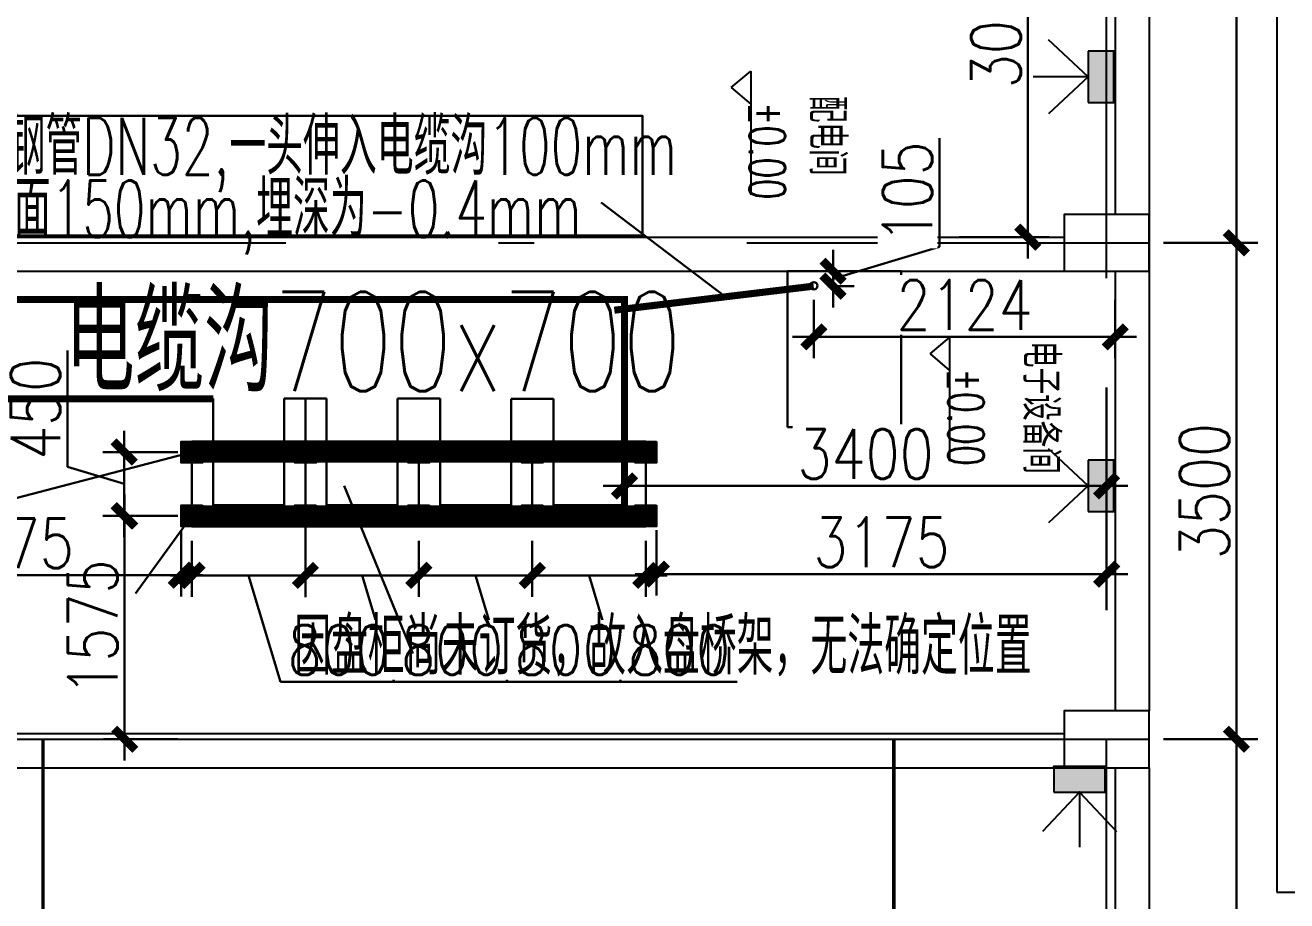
# Model space of a CAD drawing. Header units: millimetres. Extents: x -437359 to 106527, y -82378 to 117612.
# Drawn here: x -94001 to -85106, y 37759 to 43932 of the extents above; entities that cross this region are included whole.
import ezdxf
from ezdxf.enums import TextEntityAlignment as Align

# ---------------------------------------------------------------- set-up
doc = ezdxf.new("R2010")
doc.units = ezdxf.units.MM
doc.linetypes.add('ACAD_ISO10W100', pattern=[18.5, 12, -3, 0.5, -3])
doc.layers.get('0').update_dxf_attribs({"color": 8})
doc.layers.get('Defpoints').update_dxf_attribs({"color": 8})
for name, color, linetype in [('-人员定位', 6, 'Continuous'), ('DIM_SYMB', 8, 'Continuous'), ('桥架标注', 8, 'Continuous'), ('生活水管道', 8, 'Continuous'), ('电气标注', 8, 'Continuous')]:
    doc.layers.add(name, color=color, linetype=linetype)
doc.layers.add('中心线', color=8, linetype='ACAD_ISO10W100', lineweight=5)
doc.layers.add('电缆通道', color=8, linetype='Continuous', lineweight=30)
doc.styles.add('geditxt1', font='geditxt.shx', dxfattribs={"width": 0.65, "bigfont": 'hzfs_1.shx'})
doc.styles.add('HZ', font='geditxt.shx', dxfattribs={"width": 0.8, "bigfont": 'hzfs_1.shx'})
doc.styles.add('STYLE1', font='geditxt.shx', dxfattribs={"width": 0.7, "bigfont": 'hzfs_1.shx'})
doc.linetypes.add('10421', pattern='A,2,[150,AcadEref.ttf,S=1,R=0,X=0,Y=1],1e-11', length=2)
doc.dimstyles.new('yk1.50', dxfattribs={"dimtxt": 350, "dimasz": 150, "dimexe": 150, "dimexo": 100, "dimgap": 50, "dimtad": 1, "dimdec": 0, "dimdsep": 46, "dimtxsty": 'HZ', "dimblk": 'ARCHTICK', "dimcen": 2.5, "dimdle": 150, "dimclrd": 256, "dimclre": 256, "dimclrt": 256, "dimadec": 0, "dimazin": 0, "dimtfac": 1, "dimtdec": 0, "dimtmove": 1, "dimatfit": 3, "dimfxl": 0, "dimlwd": -1, "dimlwe": -1, "dimarcsym": 0})

# ---------------------------------------------------------------- blocks, each defined once
blk = doc.blocks.new('_ArchTick')
at = {"color": 0, "linetype": 'ByBlock', "const_width": 0.4}
blk.add_lwpolyline([(-0.5, -0.5), (0.5, 0.5)], dxfattribs=at)
blk = doc.blocks.new('*D455')
at = {"layer": 'Defpoints', "color": 0, "transparency": 16777216}
for p in [(-86075.7, 48397.8), (-86075.7, 42397.8), (-85460.9, 42397.8)]:
    blk.add_point(p, dxfattribs=at)
at = {"layer": '电缆通道', "transparency": 16777216}
for p, q in [((-85460.9, 48547.8), (-85460.9, 42247.8)), ((-85975.7, 48397.8), (-85310.9, 48397.8)), ((-85975.7, 42397.8), (-85310.9, 42397.8))]:
    blk.add_line(p, q, dxfattribs=at)
at = {"layer": '电缆通道', "transparency": 16777216, "xscale": 150, "yscale": 150, "zscale": 150}
for p, rotation in [((-85460.9, 48397.8), 90), ((-85460.9, 42397.8), 270)]:
    blk.add_blockref('_ArchTick', p, dxfattribs=dict(at, rotation=rotation))
at = {"layer": '电缆通道', "transparency": 16777216, "insert": (-85685.9, 45397.8), "char_height": 350, "attachment_point": 5, "rotation": 90, "style": 'HZ'}
blk.add_mtext('6000', dxfattribs=at)
blk = doc.blocks.new('*D456')
at = {"layer": 'Defpoints', "color": 0, "transparency": 16777216}
for p in [(-86075.7, 42397.8), (-86075.7, 38897.8), (-85460.9, 38897.8)]:
    blk.add_point(p, dxfattribs=at)
at = {"layer": '电缆通道', "transparency": 16777216}
for p, q in [((-85460.9, 42547.8), (-85460.9, 38747.8)), ((-85975.7, 42397.8), (-85310.9, 42397.8)), ((-85975.7, 38897.8), (-85310.9, 38897.8))]:
    blk.add_line(p, q, dxfattribs=at)
at = {"layer": '电缆通道', "transparency": 16777216, "xscale": 150, "yscale": 150, "zscale": 150}
for p, rotation in [((-85460.9, 42397.8), 90), ((-85460.9, 38897.8), 270)]:
    blk.add_blockref('_ArchTick', p, dxfattribs=dict(at, rotation=rotation))
at = {"layer": '电缆通道', "transparency": 16777216, "insert": (-85685.9, 40647.8), "char_height": 350, "attachment_point": 5, "rotation": 90, "style": 'HZ'}
blk.add_mtext('3500', dxfattribs=at)
blk = doc.blocks.new('*D457')
at = {"layer": 'Defpoints', "color": 0, "transparency": 16777216}
for p in [(-86075.7, 38897.8), (-86075.7, 32897.8), (-85460.9, 32897.8)]:
    blk.add_point(p, dxfattribs=at)
at = {"layer": '电缆通道', "transparency": 16777216}
for p, q in [((-85460.9, 39047.8), (-85460.9, 32747.8)), ((-85975.7, 38897.8), (-85310.9, 38897.8)), ((-85975.7, 32897.8), (-85310.9, 32897.8))]:
    blk.add_line(p, q, dxfattribs=at)
at = {"layer": '电缆通道', "transparency": 16777216, "xscale": 150, "yscale": 150, "zscale": 150}
for p, rotation in [((-85460.9, 38897.8), 90), ((-85460.9, 32897.8), 270)]:
    blk.add_blockref('_ArchTick', p, dxfattribs=dict(at, rotation=rotation))
at = {"layer": '电缆通道', "transparency": 16777216, "insert": (-85685.9, 35897.8), "char_height": 350, "attachment_point": 5, "rotation": 90, "style": 'HZ'}
blk.add_mtext('6000', dxfattribs=at)
blk = doc.blocks.new('*D493')
at = {"layer": 'Defpoints', "color": 0, "transparency": 16777216}
for p in [(-90425.4, 40397.8), (-89625.4, 40397.8), (-89625.4, 40053.3)]:
    blk.add_point(p, dxfattribs=at)
at = {"layer": '电缆通道', "transparency": 16777216}
for p, q in [((-90425.4, 40297.8), (-90425.4, 39903.3)), ((-89625.4, 40297.8), (-89625.4, 39903.3)), ((-90575.4, 40053.3), (-89475.4, 40053.3)), ((-90025.4, 40053.3), (-89800.4, 39303.3)), ((-89800.4, 39303.3), (-88980.4, 39303.3))]:
    blk.add_line(p, q, dxfattribs=at)
at = {"layer": '电缆通道', "transparency": 16777216, "xscale": 150, "yscale": 150, "zscale": 150, "rotation": 180}
blk.add_blockref('_ArchTick', (-90425.4, 40053.3), dxfattribs=at)
at = {"layer": '电缆通道', "transparency": 16777216, "xscale": 150, "yscale": 150, "zscale": 150}
blk.add_blockref('_ArchTick', (-89625.4, 40053.3), dxfattribs=at)
at = {"layer": '电缆通道', "transparency": 16777216, "insert": (-89390.4, 39528.3), "char_height": 350, "attachment_point": 5, "style": 'HZ', "bg_fill": 3, "box_fill_scale": 1.1, "bg_fill_color": 256, "bg_fill_true_color": 13158600, "bg_fill_transparency": 0}
blk.add_mtext('800', dxfattribs=at)
blk = doc.blocks.new('*D475')
at = {"layer": 'Defpoints', "color": 0, "transparency": 16777216}
for p in [(-91225.4, 40397.8), (-90425.4, 40397.8), (-90425.4, 40053.3)]:
    blk.add_point(p, dxfattribs=at)
at = {"layer": '电缆通道', "transparency": 16777216}
for p, q in [((-91225.4, 40297.8), (-91225.4, 39903.3)), ((-90425.4, 40297.8), (-90425.4, 39903.3)), ((-91375.4, 40053.3), (-90275.4, 40053.3)), ((-90825.4, 40053.3), (-90600.4, 39303.3)), ((-90600.4, 39303.3), (-89780.4, 39303.3))]:
    blk.add_line(p, q, dxfattribs=at)
at = {"layer": '电缆通道', "transparency": 16777216, "xscale": 150, "yscale": 150, "zscale": 150, "rotation": 180}
blk.add_blockref('_ArchTick', (-91225.4, 40053.3), dxfattribs=at)
at = {"layer": '电缆通道', "transparency": 16777216, "xscale": 150, "yscale": 150, "zscale": 150}
blk.add_blockref('_ArchTick', (-90425.4, 40053.3), dxfattribs=at)
at = {"layer": '电缆通道', "transparency": 16777216, "insert": (-90190.4, 39528.3), "char_height": 350, "attachment_point": 5, "style": 'HZ', "bg_fill": 3, "box_fill_scale": 1.1, "bg_fill_color": 256, "bg_fill_true_color": 13158600, "bg_fill_transparency": 0}
blk.add_mtext('800', dxfattribs=at)
blk = doc.blocks.new('*D476')
at = {"layer": 'Defpoints', "color": 0, "transparency": 16777216}
for p in [(-92025.4, 40397.8), (-91225.4, 40397.8), (-91225.4, 40053.3)]:
    blk.add_point(p, dxfattribs=at)
at = {"layer": '电缆通道', "transparency": 16777216}
for p, q in [((-92025.4, 40297.8), (-92025.4, 39903.3)), ((-91225.4, 40297.8), (-91225.4, 39903.3)), ((-92175.4, 40053.3), (-91075.4, 40053.3)), ((-91625.4, 40053.3), (-91400.4, 39303.3)), ((-91400.4, 39303.3), (-90580.4, 39303.3))]:
    blk.add_line(p, q, dxfattribs=at)
at = {"layer": '电缆通道', "transparency": 16777216, "xscale": 150, "yscale": 150, "zscale": 150, "rotation": 180}
blk.add_blockref('_ArchTick', (-92025.4, 40053.3), dxfattribs=at)
at = {"layer": '电缆通道', "transparency": 16777216, "xscale": 150, "yscale": 150, "zscale": 150}
blk.add_blockref('_ArchTick', (-91225.4, 40053.3), dxfattribs=at)
at = {"layer": '电缆通道', "transparency": 16777216, "insert": (-90990.4, 39528.3), "char_height": 350, "attachment_point": 5, "style": 'HZ', "bg_fill": 3, "box_fill_scale": 1.1, "bg_fill_color": 256, "bg_fill_true_color": 13158600, "bg_fill_transparency": 0}
blk.add_mtext('800', dxfattribs=at)
blk = doc.blocks.new('*D477')
at = {"layer": 'Defpoints', "color": 0, "transparency": 16777216}
for p in [(-92825.4, 40397.8), (-92025.4, 40397.8), (-92025.4, 40053.3)]:
    blk.add_point(p, dxfattribs=at)
at = {"layer": '电缆通道', "transparency": 16777216}
for p, q in [((-92825.4, 40297.8), (-92825.4, 39903.3)), ((-92025.4, 40297.8), (-92025.4, 39903.3)), ((-92975.4, 40053.3), (-91875.4, 40053.3)), ((-92425.4, 40053.3), (-92200.4, 39303.3)), ((-92200.4, 39303.3), (-91380.4, 39303.3))]:
    blk.add_line(p, q, dxfattribs=at)
at = {"layer": '电缆通道', "transparency": 16777216, "xscale": 150, "yscale": 150, "zscale": 150, "rotation": 180}
blk.add_blockref('_ArchTick', (-92825.4, 40053.3), dxfattribs=at)
at = {"layer": '电缆通道', "transparency": 16777216, "xscale": 150, "yscale": 150, "zscale": 150}
blk.add_blockref('_ArchTick', (-92025.4, 40053.3), dxfattribs=at)
at = {"layer": '电缆通道', "transparency": 16777216, "insert": (-91790.4, 39528.3), "char_height": 350, "attachment_point": 5, "style": 'HZ', "bg_fill": 3, "box_fill_scale": 1.1, "bg_fill_color": 256, "bg_fill_true_color": 13158600, "bg_fill_transparency": 0}
blk.add_mtext('800', dxfattribs=at)
blk = doc.blocks.new('*D494')
at = {"layer": 'Defpoints', "color": 0, "transparency": 16777216}
for p in [(-92825.4, 40472.8), (-93299.7, 38897.8), (-92825.4, 38897.8)]:
    blk.add_point(p, dxfattribs=at)
at = {"layer": '电缆通道', "transparency": 16777216}
for p, q in [((-93299.7, 40622.8), (-93299.7, 38747.8)), ((-92925.4, 40472.8), (-93449.7, 40472.8)), ((-92925.4, 38897.8), (-93449.7, 38897.8))]:
    blk.add_line(p, q, dxfattribs=at)
at = {"layer": '电缆通道', "transparency": 16777216, "xscale": 150, "yscale": 150, "zscale": 150}
for p, rotation in [((-93299.7, 40472.8), 90), ((-93299.7, 38897.8), 270)]:
    blk.add_blockref('_ArchTick', p, dxfattribs=dict(at, rotation=rotation))
at = {"layer": '电缆通道', "transparency": 16777216, "insert": (-93524.7, 39685.3), "char_height": 350, "attachment_point": 5, "rotation": 90, "style": 'HZ', "bg_fill": 3, "box_fill_scale": 1.1, "bg_fill_color": 256, "bg_fill_true_color": 13158600, "bg_fill_transparency": 0}
blk.add_mtext('1575', dxfattribs=at)
blk = doc.blocks.new('*D495')
at = {"layer": 'Defpoints', "color": 0, "transparency": 16777216}
for p in [(-93303.4, 40922.8), (-92825.4, 40922.8), (-92825.4, 40472.8)]:
    blk.add_point(p, dxfattribs=at)
at = {"layer": '电缆通道', "transparency": 16777216}
for p, q in [((-93703.4, 40817.8), (-93703.4, 41637.8)), ((-93303.4, 40322.8), (-93303.4, 41072.8)), ((-92925.4, 40922.8), (-93453.4, 40922.8)), ((-93303.4, 40697.8), (-93703.4, 40817.8)), ((-92925.4, 40472.8), (-93453.4, 40472.8))]:
    blk.add_line(p, q, dxfattribs=at)
at = {"layer": '电缆通道', "transparency": 16777216, "xscale": 150, "yscale": 150, "zscale": 150}
for p, rotation in [((-93303.4, 40922.8), 90), ((-93303.4, 40472.8), 270)]:
    blk.add_blockref('_ArchTick', p, dxfattribs=dict(at, rotation=rotation))
at = {"layer": '电缆通道', "transparency": 16777216, "insert": (-93928.4, 41227.8), "char_height": 350, "attachment_point": 5, "rotation": 90, "style": 'HZ', "bg_fill": 3, "box_fill_scale": 1.1, "bg_fill_color": 256, "bg_fill_true_color": 13158600, "bg_fill_transparency": 0}
blk.add_mtext('450', dxfattribs=at)
blk = doc.blocks.new('*D496')
at = {"layer": 'Defpoints', "color": 0, "transparency": 16777216}
for p in [(-88441.3, 42197.8), (-88304.9, 42197.8), (-88441.3, 42092.6)]:
    blk.add_point(p, dxfattribs=at)
at = {"layer": '电缆通道', "transparency": 16777216}
for p, q in [((-87554.9, 42370.2), (-87554.9, 43136.9)), ((-88304.9, 42145.2), (-87554.9, 42370.2)), ((-88304.9, 41942.6), (-88304.9, 42347.8)), ((-88341.3, 42197.8), (-88154.9, 42197.8)), ((-88341.3, 42092.6), (-88154.9, 42092.6))]:
    blk.add_line(p, q, dxfattribs=at)
at = {"layer": '电缆通道', "transparency": 16777216, "xscale": 150, "yscale": 150, "zscale": 150}
for p, rotation in [((-88304.9, 42197.8), 90), ((-88304.9, 42092.6), 270)]:
    blk.add_blockref('_ArchTick', p, dxfattribs=dict(at, rotation=rotation))
at = {"layer": '电缆通道', "transparency": 16777216, "insert": (-87779.9, 42753.5), "char_height": 350, "attachment_point": 5, "rotation": 90, "style": 'HZ', "bg_fill": 3, "box_fill_scale": 1.1, "bg_fill_color": 256, "bg_fill_true_color": 13158600, "bg_fill_transparency": 0}
blk.add_mtext('105', dxfattribs=at)
blk = doc.blocks.new('*D497')
at = {"layer": 'Defpoints', "color": 0, "transparency": 16777216}
for p in [(-88440, 42095.5), (-86315.7, 42095.5), (-86315.7, 41735.1)]:
    blk.add_point(p, dxfattribs=at)
at = {"layer": '电缆通道', "transparency": 16777216}
for p, q in [((-88440, 41995.5), (-88440, 41585.1)), ((-86315.7, 41995.5), (-86315.7, 41585.1)), ((-88590, 41735.1), (-86165.7, 41735.1))]:
    blk.add_line(p, q, dxfattribs=at)
at = {"layer": '电缆通道', "transparency": 16777216, "xscale": 150, "yscale": 150, "zscale": 150, "rotation": 180}
blk.add_blockref('_ArchTick', (-88440, 41735.1), dxfattribs=at)
at = {"layer": '电缆通道', "transparency": 16777216, "xscale": 150, "yscale": 150, "zscale": 150}
blk.add_blockref('_ArchTick', (-86315.7, 41735.1), dxfattribs=at)
at = {"layer": '电缆通道', "transparency": 16777216, "insert": (-87377.8, 41960.1), "char_height": 350, "attachment_point": 5, "style": 'HZ', "bg_fill": 3, "box_fill_scale": 1.1, "bg_fill_color": 256, "bg_fill_true_color": 13158600, "bg_fill_transparency": 0}
blk.add_mtext('2124', dxfattribs=at)
blk = doc.blocks.new('*D507')
at = {"layer": 'Defpoints', "color": 0, "transparency": 16777216}
for p in [(-89550.4, 40472.8), (-86375.7, 40472.8), (-86375.7, 40062.5)]:
    blk.add_point(p, dxfattribs=at)
at = {"layer": '电缆通道', "transparency": 16777216}
for p, q in [((-89550.4, 40372.8), (-89550.4, 39912.5)), ((-86375.7, 40372.8), (-86375.7, 39912.5)), ((-89700.4, 40062.5), (-86225.7, 40062.5))]:
    blk.add_line(p, q, dxfattribs=at)
at = {"layer": '电缆通道', "transparency": 16777216, "xscale": 150, "yscale": 150, "zscale": 150, "rotation": 180}
blk.add_blockref('_ArchTick', (-89550.4, 40062.5), dxfattribs=at)
at = {"layer": '电缆通道', "transparency": 16777216, "xscale": 150, "yscale": 150, "zscale": 150}
blk.add_blockref('_ArchTick', (-86375.7, 40062.5), dxfattribs=at)
at = {"layer": '电缆通道', "transparency": 16777216, "insert": (-87963, 40287.5), "char_height": 350, "attachment_point": 5, "style": 'HZ', "bg_fill": 3, "box_fill_scale": 1.1, "bg_fill_color": 256, "bg_fill_true_color": 13158600, "bg_fill_transparency": 0}
blk.add_mtext('3175', dxfattribs=at)
blk = doc.blocks.new('*D508')
at = {"layer": 'Defpoints', "color": 0, "transparency": 16777216}
for p in [(-95375.7, 40472.8), (-92900.4, 40472.8), (-95375.7, 40055.3)]:
    blk.add_point(p, dxfattribs=at)
at = {"layer": '电缆通道', "transparency": 16777216}
for p, q in [((-95375.7, 40372.8), (-95375.7, 39905.3)), ((-92900.4, 40372.8), (-92900.4, 39905.3)), ((-92750.4, 40055.3), (-95525.7, 40055.3))]:
    blk.add_line(p, q, dxfattribs=at)
at = {"layer": '电缆通道', "transparency": 16777216, "xscale": 150, "yscale": 150, "zscale": 150, "rotation": 180}
blk.add_blockref('_ArchTick', (-95375.7, 40055.3), dxfattribs=at)
at = {"layer": '电缆通道', "transparency": 16777216, "xscale": 150, "yscale": 150, "zscale": 150}
blk.add_blockref('_ArchTick', (-92900.4, 40055.3), dxfattribs=at)
at = {"layer": '电缆通道', "transparency": 16777216, "insert": (-94138, 40280.3), "char_height": 350, "attachment_point": 5, "style": 'HZ', "bg_fill": 3, "box_fill_scale": 1.1, "bg_fill_color": 256, "bg_fill_true_color": 13158600, "bg_fill_transparency": 0}
blk.add_mtext('2475', dxfattribs=at)
blk = doc.blocks.new('*D510')
at = {"layer": 'Defpoints', "color": 0, "transparency": 16777216}
for p in [(-89775.4, 40977.8), (-86375.7, 40977.8), (-89775.4, 40684)]:
    blk.add_point(p, dxfattribs=at)
at = {"layer": '电缆通道', "transparency": 16777216}
for p, q in [((-89775.4, 40877.8), (-89775.4, 40534)), ((-86375.7, 40877.8), (-86375.7, 40534)), ((-86225.7, 40684), (-89925.4, 40684))]:
    blk.add_line(p, q, dxfattribs=at)
at = {"layer": '电缆通道', "transparency": 16777216, "xscale": 150, "yscale": 150, "zscale": 150, "rotation": 180}
blk.add_blockref('_ArchTick', (-89775.4, 40684), dxfattribs=at)
at = {"layer": '电缆通道', "transparency": 16777216, "xscale": 150, "yscale": 150, "zscale": 150}
blk.add_blockref('_ArchTick', (-86375.7, 40684), dxfattribs=at)
at = {"layer": '电缆通道', "transparency": 16777216, "insert": (-88075.5, 40909), "char_height": 350, "attachment_point": 5, "style": 'HZ', "bg_fill": 3, "box_fill_scale": 1.1, "bg_fill_color": 256, "bg_fill_true_color": 13158600, "bg_fill_transparency": 0}
blk.add_mtext('3400', dxfattribs=at)
blk = doc.blocks.new('*D517')
at = {"layer": 'Defpoints', "color": 0, "transparency": 16777216}
for p in [(-87515.7, 45497.8), (-87515.7, 42437.8), (-86931.5, 42437.8)]:
    blk.add_point(p, dxfattribs=at)
at = {"layer": '电缆通道', "transparency": 16777216}
for p, q in [((-86931.5, 45647.8), (-86931.5, 42287.8)), ((-87415.7, 45497.8), (-86781.5, 45497.8)), ((-87415.7, 42437.8), (-86781.5, 42437.8))]:
    blk.add_line(p, q, dxfattribs=at)
at = {"layer": '电缆通道', "transparency": 16777216, "xscale": 150, "yscale": 150, "zscale": 150}
for p, rotation in [((-86931.5, 45497.8), 90), ((-86931.5, 42437.8), 270)]:
    blk.add_blockref('_ArchTick', p, dxfattribs=dict(at, rotation=rotation))
at = {"layer": '电缆通道', "transparency": 16777216, "insert": (-87156.5, 43967.8), "char_height": 350, "attachment_point": 5, "rotation": 90, "style": 'HZ', "bg_fill": 3, "box_fill_scale": 1.1, "bg_fill_color": 256, "bg_fill_true_color": 13158600, "bg_fill_transparency": 0}
blk.add_mtext('3060', dxfattribs=at)
blk = doc.blocks.new('定位基站')
at = {"layer": '-人员定位', "ltscale": 0.01}
h = blk.add_hatch(color=256, dxfattribs=at)
h.dxf.hatch_style = 1
h.paths.add_polyline_path([(406524, 477798), (406524, 477617.1), (406162.1, 477617.1), (406162.1, 477798)])
at = {"layer": '-人员定位', "color": 6}
for p, q in [((406343, 477798), (406343, 478186.1)), ((406343, 477798), (406082.2, 478076.6)), ((406343, 477798), (406603.9, 478076.6)), ((406343, 477995.5), (406343, 477995.5)), ((406162.1, 477798), (406524, 477798)), ((406162.1, 477617.1), (406162.1, 477798)), ((406524, 477798), (406524, 477617.1)), ((406524, 477617.1), (406162.1, 477617.1))]:
    blk.add_line(p, q, dxfattribs=at)
for p in [(406343, 477798), (406162.1, 477617.1), (406343, 477617.1), (406524, 477617.1)]:
    blk.add_point(p, dxfattribs=at)

msp = doc.modelspace()

# ---------------------------------------------------------------- hatches: boundary and pattern name
h = msp.add_hatch()
h.set_pattern_fill('ANSI31', color=256, scale=15, angle=-90, style=0)
h.set_pattern_definition([(315, (-10558.756, 308625.658), (16.8379802, 16.8379802), [])])
h.paths.add_polyline_path([(-92750.4, 40997.8), (-92750.4, 40847.8), (-92900.4, 40847.8), (-92900.4, 40997.8)])
h = msp.add_hatch()
h.set_pattern_fill('ANSI31', color=256, scale=15, angle=-90, style=0)
h.set_pattern_definition([(315, (-9758.756, 308625.658), (16.8379802, 16.8379802), [])])
h.paths.add_polyline_path([(-91950.4, 40997.8), (-91950.4, 40847.8), (-92100.4, 40847.8), (-92100.4, 40997.8)])
h = msp.add_hatch()
h.set_pattern_fill('ANSI31', color=256, scale=15, angle=-90, style=0)
h.set_pattern_definition([(315, (-8958.756, 308625.658), (16.8379802, 16.8379802), [])])
h.paths.add_polyline_path([(-91150.4, 40997.8), (-91150.4, 40847.8), (-91300.4, 40847.8), (-91300.4, 40997.8)])
h = msp.add_hatch()
h.set_pattern_fill('ANSI31', color=256, scale=15, angle=-90, style=0)
h.set_pattern_definition([(315, (-8158.756, 308625.658), (16.8379802, 16.8379802), [])])
h.paths.add_polyline_path([(-90350.4, 40997.8), (-90350.4, 40847.8), (-90500.4, 40847.8), (-90500.4, 40997.8)])
h = msp.add_hatch()
h.set_pattern_fill('ANSI31', color=256, scale=15, angle=-90, style=0)
h.set_pattern_definition([(315, (-7358.756, 308625.658), (16.8379802, 16.8379802), [])])
h.paths.add_polyline_path([(-89550.4, 40997.8), (-89550.4, 40847.8), (-89700.4, 40847.8), (-89700.4, 40997.8)])
h = msp.add_hatch()
h.set_pattern_fill('ANSI31', color=256, scale=15, angle=-90, style=0)
h.set_pattern_definition([(315, (-10558.756, 308175.658), (16.8379802, 16.8379802), [])])
h.paths.add_polyline_path([(-92750.4, 40547.8), (-92750.4, 40397.8), (-92900.4, 40397.8), (-92900.4, 40547.8)])
h = msp.add_hatch()
h.set_pattern_fill('ANSI31', color=256, scale=15, angle=-90, style=0)
h.set_pattern_definition([(315, (-9758.756, 308175.658), (16.8379802, 16.8379802), [])])
h.paths.add_polyline_path([(-91950.4, 40547.8), (-91950.4, 40397.8), (-92100.4, 40397.8), (-92100.4, 40547.8)])
h = msp.add_hatch()
h.set_pattern_fill('ANSI31', color=256, scale=15, angle=-90, style=0)
h.set_pattern_definition([(315, (-8958.756, 308175.658), (16.8379802, 16.8379802), [])])
h.paths.add_polyline_path([(-91150.4, 40547.8), (-91150.4, 40397.8), (-91300.4, 40397.8), (-91300.4, 40547.8)])
h = msp.add_hatch()
h.set_pattern_fill('ANSI31', color=256, scale=15, angle=-90, style=0)
h.set_pattern_definition([(315, (-8158.756, 308175.658), (16.8379802, 16.8379802), [])])
h.paths.add_polyline_path([(-90350.4, 40547.8), (-90350.4, 40397.8), (-90500.4, 40397.8), (-90500.4, 40547.8)])
h = msp.add_hatch()
h.set_pattern_fill('ANSI31', color=256, scale=15, angle=-90, style=0)
h.set_pattern_definition([(315, (-7358.756, 308175.658), (16.8379802, 16.8379802), [])])
h.paths.add_polyline_path([(-89550.4, 40547.8), (-89550.4, 40397.8), (-89700.4, 40397.8), (-89700.4, 40547.8)])

# ---------------------------------------------------------------- linework, layer by layer
for p, q in [((-85175.7, 59597.8), (-85175.7, 37821.1)), ((-86315.7, 48197.8), (-86315.7, 42597.8)), ((-86075.7, 48197.8), (-86075.7, 42197.8)), ((-95075.7, 42437.8), (-86675.7, 42437.8)), ((-95075.7, 42197.8), (-86675.7, 42197.8)), ((-86315.7, 42197.8), (-86315.7, 39097.8)), ((-86075.7, 42197.8), (-86075.7, 39097.8)), ((-95075.7, 38937.8), (-86675.7, 38937.8)), ((-95075.7, 38937.8), (-86675.7, 38937.8)), ((-94325.7, 38697.8), (-86675.7, 38697.8)), ((-94325.7, 38697.8), (-86675.7, 38697.8)), ((-86315.7, 38697.8), (-86315.7, 33097.8)), ((-86075.7, 38697.8), (-86075.7, 33097.8)), ((-85175.7, 37821.1), (-56163.6, 37821.1))]:
    msp.add_line(p, q)
for points in [[(-86675.7, 42197.8), (-86075.7, 42197.8), (-86075.7, 42597.8), (-86675.7, 42597.8)], [(-92750.4, 40997.8), (-92750.4, 40847.8), (-92900.4, 40847.8), (-92900.4, 40997.8)], [(-91950.4, 40997.8), (-91950.4, 40847.8), (-92100.4, 40847.8), (-92100.4, 40997.8)], [(-91150.4, 40997.8), (-91150.4, 40847.8), (-91300.4, 40847.8), (-91300.4, 40997.8)], [(-90350.4, 40997.8), (-90350.4, 40847.8), (-90500.4, 40847.8), (-90500.4, 40997.8)], [(-89550.4, 40997.8), (-89550.4, 40847.8), (-89700.4, 40847.8), (-89700.4, 40997.8)], [(-92750.4, 40547.8), (-92750.4, 40397.8), (-92900.4, 40397.8), (-92900.4, 40547.8)], [(-91950.4, 40547.8), (-91950.4, 40397.8), (-92100.4, 40397.8), (-92100.4, 40547.8)], [(-91150.4, 40547.8), (-91150.4, 40397.8), (-91300.4, 40397.8), (-91300.4, 40547.8)], [(-90350.4, 40547.8), (-90350.4, 40397.8), (-90500.4, 40397.8), (-90500.4, 40547.8)], [(-89550.4, 40547.8), (-89550.4, 40397.8), (-89700.4, 40397.8), (-89700.4, 40547.8)], [(-86675.7, 38697.8), (-86075.7, 38697.8), (-86075.7, 39097.8), (-86675.7, 39097.8)], [(-86675.7, 38697.8), (-86075.7, 38697.8), (-86075.7, 39097.8), (-86675.7, 39097.8)]]:
    msp.add_lwpolyline(points, close=True)
at = {"layer": 'DIM_SYMB'}
for p, q in [((-89022.3, 43492.6), (-88883.9, 43608.9)), ((-88883.9, 43608.9), (-88883.9, 42737.3)), ((-89022.3, 43492.6), (-88883.9, 43376.3)), ((-87621.2, 41614.7), (-87482.9, 41731)), ((-87482.9, 41731), (-87482.9, 40859.4)), ((-87621.2, 41614.7), (-87482.9, 41498.4))]:
    msp.add_line(p, q, dxfattribs=at)
at = {"layer": '中心线', "lineweight": -2, "ltscale": 500}
for p, q in [((-86375.7, 32897.8), (-86375.7, 50091.4)), ((-86375.7, 32897.8), (-86375.7, 50091.4)), ((-98163.1, 42397.8), (-86075.7, 42397.8))]:
    msp.add_line(p, q, dxfattribs=at)
at = {"layer": '中心线', "linetype": '10421', "lineweight": -2, "ltscale": 500}
msp.add_line((-98163.1, 38897.8), (-86075.7, 38897.8), dxfattribs=at)
at = {"layer": '生活水管道', "linetype": 'ACAD_ISO10W100', "ltscale": 30, "const_width": 25}
for points in [[(-93875.7, 27897.8), (-93875.7, 38897.8)], [(-87875.7, 27897.8), (-87875.7, 38897.8)]]:
    msp.add_lwpolyline(points, dxfattribs=at)
at = {"layer": '电缆通道'}
for p, q in [((-89064.3, 42017.5), (-89939.5, 42682.3)), ((-88625.3, 42197.8), (-88625.3, 41597.8)), ((-88625.3, 42197.8), (-88625.3, 41597.8)), ((-88625.3, 41597.8), (-88625.3, 42197.8)), ((-88625.3, 42197.8), (-87825.3, 42197.8)), ((-88625.3, 42197.8), (-87825.3, 42197.8)), ((-88625.3, 41097.8), (-88625.3, 42197.8)), ((-87825.3, 42197.8), (-87825.3, 41597.8)), ((-87825.3, 42197.8), (-87825.3, 41097.8)), ((-89775.4, 40547.8), (-89775.4, 41997.8)), ((-86375.7, 41379.1), (-86375.7, 39809)), ((-92675.4, 40547.8), (-92675.4, 41301.3)), ((-91875.4, 41300.4), (-92175.4, 41300.7)), ((-92175.4, 40547.8), (-92175.4, 41300.7)), ((-92025.4, 40997.8), (-92025.4, 41300.6)), ((-91875.4, 40547.8), (-91875.4, 41300.4)), ((-91075.4, 41299.5), (-91375.4, 41299.8)), ((-91375.4, 40547.8), (-91375.4, 41299.8)), ((-91075.4, 40547.8), (-91075.4, 41299.5)), ((-90575.4, 40547.8), (-90575.4, 41297.8)), ((-90575.4, 41297.8), (-90275.4, 41297.8)), ((-90275.4, 40547.8), (-90275.4, 41297.8)), ((-87825.3, 41097.8), (-88625.3, 41097.8)), ((-92900.4, 40922.8), (-92750.4, 40922.8)), ((-92825.4, 40397.8), (-92825.4, 40997.8)), ((-92825.4, 40997.8), (-92025.4, 40997.8)), ((-92825.4, 40997.8), (-92675.4, 40997.8)), ((-92025.4, 40997.8), (-92025.4, 40397.8)), ((-92025.4, 40397.8), (-92025.4, 40997.8)), ((-92025.4, 40997.8), (-91225.4, 40997.8)), ((-92025.4, 40397.8), (-92025.4, 40997.8)), ((-91225.4, 40997.8), (-91225.4, 40397.8)), ((-91225.4, 40397.8), (-91225.4, 40997.8)), ((-91225.4, 40997.8), (-90425.4, 40997.8)), ((-91225.4, 40397.8), (-91225.4, 40997.8)), ((-90425.4, 40997.8), (-90425.4, 40397.8)), ((-90425.4, 40997.8), (-90425.4, 40397.8)), ((-90425.4, 40397.8), (-90425.4, 40997.8)), ((-90425.4, 40997.8), (-89625.4, 40997.8)), ((-90425.4, 40397.8), (-90425.4, 40997.8)), ((-89625.4, 40997.8), (-89625.4, 40397.8)), ((-89625.4, 40397.8), (-89625.4, 40997.8)), ((-92900.4, 40472.8), (-92750.4, 40472.8)), ((-92675.4, 40547.8), (-92175.4, 40547.8)), ((-91875.4, 40547.8), (-91375.4, 40547.8)), ((-91075.4, 40547.8), (-90575.4, 40547.8)), ((-90275.4, 40547.8), (-89775.4, 40547.8)), ((-92025.4, 40397.8), (-92825.4, 40397.8)), ((-91225.4, 40397.8), (-92025.4, 40397.8)), ((-92025.4, 40397.8), (-92025.4, 39899.3)), ((-90425.4, 40397.8), (-91225.4, 40397.8)), ((-89625.4, 40397.8), (-90425.4, 40397.8))]:
    msp.add_line(p, q, dxfattribs=at)
at = {"layer": '电缆通道', "ltscale": 0.35}
msp.add_line((-92675.4, 41301.3), (-94975.7, 41304), dxfattribs=at)
at = {"layer": '电缆通道'}
for points in [[(-94913.6, 43292.9), (-89647.8, 43292.9), (-89647.8, 42449), (-94913.6, 42449)], [(-92825.4, 40997.8), (-92025.4, 40997.8), (-92025.4, 40397.8), (-92825.4, 40397.8)], [(-92025.4, 40997.8), (-91225.4, 40997.8), (-91225.4, 40397.8), (-92025.4, 40397.8)], [(-91225.4, 40997.8), (-90425.4, 40997.8), (-90425.4, 40397.8), (-91225.4, 40397.8)], [(-90425.4, 40997.8), (-89625.4, 40997.8), (-89625.4, 40397.8), (-90425.4, 40397.8)]]:
    msp.add_lwpolyline(points, close=True, dxfattribs=at)
at = {"layer": '电缆通道', "const_width": 50}
msp.add_lwpolyline([(-89847.1, 41923), (-88441.3, 42092.6)], dxfattribs=at)
at = {"layer": '电缆通道', "ltscale": 0.35, "const_width": 50}
for points in [[(-89949.3, 41997.8), (-96275.7, 41997.8)], [(-89775.4, 40547.8), (-89775.4, 41997.8), (-89969.7, 41997.8)]]:
    msp.add_lwpolyline(points, dxfattribs=at)
at = {"layer": '电缆通道'}
msp.add_circle((-88440, 42095.5), 25.9, dxfattribs=at)

# ---------------------------------------------------------------- block references
at = {"layer": '-人员定位', "xscale": -1, "rotation": 180}
msp.add_blockref('定位基站', (-492911, 516323.3), dxfattribs=at)

# ---------------------------------------------------------------- texts
at = {"style": 'STYLE1'}
for s, width, p in [('配电间', 0.75, (-88470.7, 43434)), ('%%P0.00', 0.7, (-88893.4, 43391.2)), ('电子设备间', 0.75, (-86964.2, 41706.3)), ('%%P0.00', 0.7, (-87492.3, 41513.3))]:
    msp.add_text(s, height=250, rotation=270, dxfattribs=dict(at, width=width)).set_placement(p)
at = {"layer": '桥架标注', "style": 'geditxt1', "width": 0.65}
for s, p in [('预埋镀锌钢管DN32,一头伸入电缆沟100mm', (-92281.7, 42878.2, 162834.4)), (',一头露出板面150mm,埋深为-0.4mm', (-92784.9, 42437.8))]:
    msp.add_text(s, height=400, dxfattribs=at).set_placement(p, align=Align.CENTER)

# ---------------------------------------------------------------- dimensions: what is measured, and where the dimension line sits
at = {"layer": '电缆通道'}
for base, p1, p2, picture, middle in [((-85460.9, 42397.8), (-86075.7, 48397.8), (-86075.7, 42397.8), '*D455', (-85685.9, 45397.8)), ((-85460.9, 38897.8), (-86075.7, 42397.8), (-86075.7, 38897.8), '*D456', (-85685.9, 40647.8)), ((-85460.9, 32897.8), (-86075.7, 38897.8), (-86075.7, 32897.8), '*D457', (-85685.9, 35897.8))]:
    dim = msp.add_linear_dim(base=base, p1=p1, p2=p2, angle=90, dimstyle='yk1.50', override={"dimarcsym": 1}, dxfattribs=at)
    dim.commit()
    dim.dimension.update_dxf_attribs({"geometry": picture, "text_midpoint": middle})

# ---------------------------------------------------------------- next in the draw order: dimensions: what is measured, and where the dimension line sits
dim = msp.add_linear_dim(base=(-88304.9, 42197.8), p1=(-88441.3, 42092.6), p2=(-88441.3, 42197.8), angle=90, dimstyle='yk1.50', override={"dimfxl": 600, "dimfxlon": 1, "dimtfill": 1, "dimarcsym": 1}, dxfattribs=at)
dim.commit()
dim.dimension.update_dxf_attribs({"geometry": '*D496', "text_midpoint": (-87779.9, 42420.2)})
dim = msp.add_linear_dim(base=(-89625.4, 40053.3), p1=(-90425.4, 40397.8), p2=(-89625.4, 40397.8), dimstyle='yk1.50', override={"dimfxl": 600, "dimfxlon": 1, "dimtfill": 1, "dimarcsym": 1}, dxfattribs=at)
dim.commit()
dim.dimension.update_dxf_attribs({"geometry": '*D493', "text_midpoint": (-89750.4, 39528.3)})

# ---------------------------------------------------------------- next in the draw order: dimensions: what is measured, and where the dimension line sits
dim = msp.add_linear_dim(base=(-86931.5, 42437.8), p1=(-87515.7, 45497.8), p2=(-87515.7, 42437.8), angle=90, dimstyle='yk1.50', override={"dimfxl": 600, "dimfxlon": 1, "dimtfill": 1, "dimarcsym": 1}, dxfattribs=at)
dim.commit()
dim.dimension.update_dxf_attribs({"geometry": '*D517', "text_midpoint": (-87156.5, 43967.8)})
for base, p1, p2, picture, middle in [((-86315.7, 41735.1), (-88440, 42095.5), (-86315.7, 42095.5), '*D497', (-87377.8, 41960.1)), ((-90425.4, 40053.3), (-91225.4, 40397.8), (-90425.4, 40397.8), '*D475', (-90550.4, 39528.3))]:
    dim = msp.add_linear_dim(base=base, p1=p1, p2=p2, dimstyle='yk1.50', override={"dimfxl": 600, "dimfxlon": 1, "dimtfill": 1, "dimarcsym": 1}, dxfattribs=at)
    dim.commit()
    dim.dimension.update_dxf_attribs({"geometry": picture, "text_midpoint": middle})

# ---------------------------------------------------------------- next in the draw order: block references
at = {"layer": '-人员定位', "xscale": -1, "rotation": 90}
msp.add_blockref('定位基站', (391291.5, 449910.8), dxfattribs=at)

# ---------------------------------------------------------------- next in the draw order: dimensions: what is measured, and where the dimension line sits
at = {"layer": '电缆通道'}
dim = msp.add_linear_dim(base=(-91225.4, 40053.3), p1=(-92025.4, 40397.8), p2=(-91225.4, 40397.8), dimstyle='yk1.50', override={"dimfxl": 600, "dimfxlon": 1, "dimtfill": 1, "dimarcsym": 1}, dxfattribs=at)
dim.commit()
dim.dimension.update_dxf_attribs({"geometry": '*D476', "text_midpoint": (-91350.4, 39528.3)})

# ---------------------------------------------------------------- next in the draw order: dimensions: what is measured, and where the dimension line sits
dim = msp.add_linear_dim(base=(-92025.4, 40053.3), p1=(-92825.4, 40397.8), p2=(-92025.4, 40397.8), dimstyle='yk1.50', override={"dimfxl": 600, "dimfxlon": 1, "dimtfill": 1, "dimarcsym": 1}, dxfattribs=at)
dim.commit()
dim.dimension.update_dxf_attribs({"geometry": '*D477', "text_midpoint": (-92150.4, 39528.3)})

# ---------------------------------------------------------------- next in the draw order: linework, layer by layer
msp.add_line((-91751.5, 40683.9), (-91267.1, 39502.3), dxfattribs=at)

# ---------------------------------------------------------------- next in the draw order: texts
at = {"layer": '桥架标注', "style": 'geditxt1', "width": 0.65}
msp.add_text('因盘柜尚未订货，故入盘桥架，无法确定位置', height=400, dxfattribs=at).set_placement((-89504.3, 39353.5, 162834.4), align=Align.CENTER)

# ---------------------------------------------------------------- next in the draw order: dimensions: what is measured, and where the dimension line sits
at = {"layer": '电缆通道'}
dim = msp.add_linear_dim(base=(-93299.7, 38897.8), p1=(-92825.4, 40472.8), p2=(-92825.4, 38897.8), angle=90, dimstyle='yk1.50', override={"dimfxl": 600, "dimfxlon": 1, "dimtfill": 1, "dimarcsym": 1}, dxfattribs=at)
dim.commit()
dim.dimension.update_dxf_attribs({"geometry": '*D494', "text_midpoint": (-93524.7, 39685.3)})

# ---------------------------------------------------------------- next in the draw order: dimensions: what is measured, and where the dimension line sits
dim = msp.add_linear_dim(base=(-93303.4, 40922.8), p1=(-92825.4, 40472.8), p2=(-92825.4, 40922.8), angle=90, dimstyle='yk1.50', override={"dimfxl": 600, "dimfxlon": 1, "dimtfill": 1, "dimarcsym": 1}, dxfattribs=at)
dim.commit()
dim.dimension.update_dxf_attribs({"geometry": '*D495', "text_midpoint": (-93928.4, 40867.8)})

# ---------------------------------------------------------------- next in the draw order: linework, layer by layer
for p, q in [((-96631.3, 39926.7), (-92825.4, 40922.8)), ((-93222.6, 39926.7), (-92825.4, 40472.8))]:
    msp.add_line(p, q, dxfattribs=at)
at = {"layer": '电缆通道', "ltscale": 0.35, "const_width": 50}
msp.add_lwpolyline([(-92675.4, 41297.8), (-96275.7, 41297.8)], dxfattribs=at)
at = {"layer": '电缆通道', "const_width": 150}
for points in [[(-92900.4, 40922.8), (-89550.4, 40922.8)], [(-92900.4, 40472.8), (-89550.4, 40472.8)]]:
    msp.add_lwpolyline(points, dxfattribs=at)

# ---------------------------------------------------------------- next in the draw order: texts
at = {"layer": '电气标注', "style": 'HZ', "width": 0.7}
msp.add_text('电缆沟700x700', height=700, dxfattribs=at).set_placement((-93719.3, 41351.4))

# ---------------------------------------------------------------- next in the draw order: dimensions: what is measured, and where the dimension line sits
at = {"layer": '电缆通道'}
for base, p1, p2, picture, middle in [((-95375.7, 40055.3), (-92900.4, 40472.8), (-95375.7, 40472.8), '*D508', (-94138, 40280.3)), ((-86375.7, 40062.5), (-89550.4, 40472.8), (-86375.7, 40472.8), '*D507', (-87963, 40287.5))]:
    dim = msp.add_linear_dim(base=base, p1=p1, p2=p2, dimstyle='yk1.50', override={"dimfxl": 600, "dimfxlon": 1, "dimtfill": 1, "dimarcsym": 1}, dxfattribs=at)
    dim.commit()
    dim.dimension.update_dxf_attribs({"geometry": picture, "text_midpoint": middle})

# ---------------------------------------------------------------- next in the draw order: dimensions: what is measured, and where the dimension line sits
dim = msp.add_linear_dim(base=(-89775.4, 40684), p1=(-86375.7, 40977.8), p2=(-89775.4, 40977.8), dimstyle='yk1.50', override={"dimfxl": 600, "dimfxlon": 1, "dimtfill": 1, "dimarcsym": 1}, dxfattribs=at)
dim.commit()
dim.dimension.update_dxf_attribs({"geometry": '*D510', "text_midpoint": (-88075.5, 40909)})

# ---------------------------------------------------------------- next in the draw order: block references
at = {"layer": '-人员定位', "xscale": -1, "rotation": 90}
msp.add_blockref('定位基站', (391291.5, 447027.5), dxfattribs=at)

doc.saveas('drawing.dxf')
